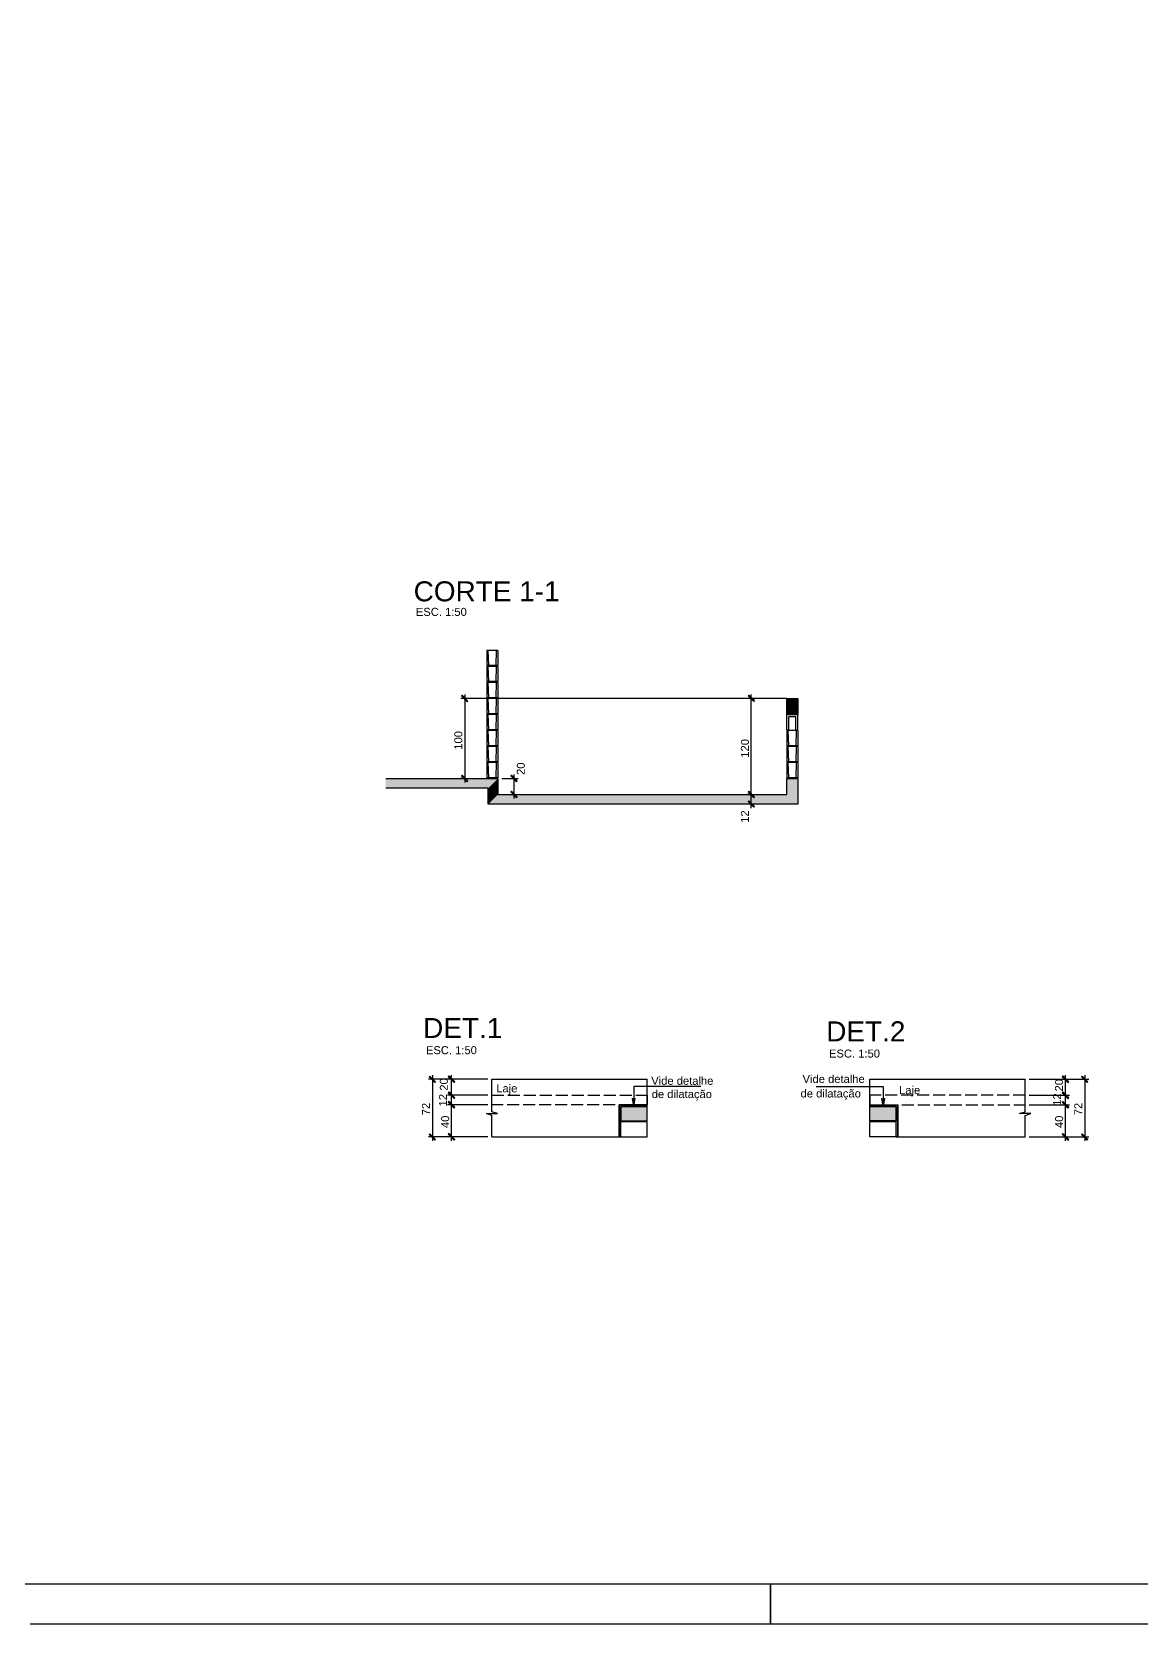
# Model space of a CAD drawing. Extents: x 0 to 119, y 0 to 84.
# Drawn here: x 63.44 to 91.17, y 0 to 39.79 of the extents above; entities that cross this region are included whole.
import ezdxf

# ---------------------------------------------------------------- set-up
doc = ezdxf.new("R2010")
doc.units = 0
doc.header["$MEASUREMENT"] = 0
doc.linetypes.add('ESTILO_TQS_0005', pattern=[0.4, 0.3, -0.1])
for name, color, linetype in [('1', 1, 'CONTINUOUS'), ('11', 10, 'CONTINUOUS'), ('2', 2, 'CONTINUOUS'), ('4', 4, 'CONTINUOUS'), ('5', 5, 'CONTINUOUS'), ('7', 7, 'CONTINUOUS'), ('8', 8, 'CONTINUOUS')]:
    doc.layers.add(name, color=color, linetype=linetype)
doc.styles.add('TQS_ARIAL', font='arial.ttf')

msp = doc.modelspace()

# ---------------------------------------------------------------- linework, layer by layer
at = {"layer": '1', "linetype": 'Continuous'}
for p, q in [((74.989102, 23.131754), (74.159641, 23.131754)), ((74.259641, 23.231754), (74.259641, 21.031754)), ((82.309102, 23.131754), (75.089102, 23.131754)), ((81.424012, 20.631754), (81.424012, 23.231754)), ((81.42788, 23.131754), (81.524012, 23.131754)), ((74.188121, 21.131754), (74.159641, 21.131754)), ((75.189102, 21.131754), (75.59508, 21.131754)), ((75.49508, 20.631754), (75.49508, 21.231754)), ((75.189102, 20.731754), (75.59508, 20.731754)), ((81.424012, 20.731754), (81.324012, 20.731754)), ((81.424012, 20.391754), (81.424012, 20.831754)), ((81.437054, 20.731754), (81.524012, 20.731754)), ((81.548305, 20.491754), (81.324012, 20.491754)), ((74.840832, 13.616866), (73.351386, 13.616866)), ((73.451386, 13.716866), (73.451386, 12.076866)), ((74.840832, 13.616866), (73.830869, 13.616866)), ((73.930869, 13.116866), (73.930869, 13.716866)), ((74.940832, 13.616866), (74.940832, 13.616866)), ((74.940832, 12.896866), (74.940832, 13.616866)), ((88.268248, 13.616866), (88.268248, 13.616866)), ((88.268248, 12.896866), (88.268248, 13.616866)), ((88.368248, 13.616866), (89.857694, 13.616866)), ((88.368248, 13.616866), (89.378211, 13.616866)), ((89.278211, 13.116866), (89.278211, 13.716866)), ((89.757694, 13.716866), (89.757694, 12.076866)), ((74.840832, 13.216866), (73.830869, 13.216866)), ((74.840832, 13.216866), (73.830869, 13.216866)), ((73.930869, 12.876866), (73.930869, 13.316866)), ((88.368248, 13.216866), (89.378211, 13.216866)), ((88.368248, 13.216866), (89.378211, 13.216866)), ((89.278211, 12.876866), (89.278211, 13.316866)), ((74.840832, 12.976866), (73.830869, 12.976866)), ((74.840832, 12.976866), (73.830869, 12.976866)), ((73.930869, 12.076866), (73.930869, 13.076866)), ((88.368248, 12.976866), (89.378211, 12.976866)), ((88.368248, 12.976866), (89.378211, 12.976866)), ((89.278211, 12.076866), (89.278211, 13.076866)), ((74.940832, 12.176866), (74.940832, 12.617762)), ((88.268248, 12.176866), (88.268248, 12.617762)), ((74.840832, 12.176866), (73.351386, 12.176866)), ((74.840832, 12.176866), (73.830869, 12.176866)), ((88.368248, 12.176866), (89.378211, 12.176866)), ((88.368248, 12.176866), (89.857694, 12.176866))]:
    msp.add_line(p, q, dxfattribs=at)
for points in [[(63.400062, 84.099942), (81.900062, 84.099942), (81.900062, 83.099942), (81.900062, 84.099942), (100.400062, 84.099942), (100.400062, 83.099942), (100.400062, 84.099942), (118.900062, 84.099942), (118.900062, 59.399942), (117.900062, 59.399942), (118.900062, 59.399942), (118.900062, 29.699942), (117.900062, 29.699942), (118.900062, 29.699942), (118.900062, -0.000058), (100.400062, -0.000058), (100.400062, 0.999942), (100.400062, -0.000058), (81.900062, -0.000058), (81.900062, 0.999942), (81.900062, -0.000058), (63.400062, -0.000058)], [(74.180081, 23.193637), (74.322986, 23.050731), (74.340664, 23.068409), (74.197758, 23.211314), (74.180081, 23.193637)], [(81.503573, 23.069871), (81.360667, 23.212777), (81.342989, 23.195099), (81.485895, 23.052193), (81.503573, 23.069871)], [(74.180081, 21.193637), (74.322986, 21.050731), (74.340664, 21.068409), (74.197758, 21.211314), (74.180081, 21.193637)], [(75.57464, 21.069871), (75.431735, 21.212777), (75.414057, 21.195099), (75.556963, 21.052193), (75.57464, 21.069871)], [(75.57464, 20.669871), (75.431735, 20.812777), (75.414057, 20.795099), (75.556963, 20.652193), (75.57464, 20.669871)], [(81.503573, 20.669871), (81.360667, 20.812777), (81.342989, 20.795099), (81.485895, 20.652193), (81.503573, 20.669871)], [(81.503573, 20.669871), (81.360667, 20.812777), (81.342989, 20.795099), (81.485895, 20.652193), (81.503573, 20.669871)], [(81.503573, 20.429871), (81.360667, 20.572777), (81.342989, 20.555099), (81.485895, 20.412193), (81.503573, 20.429871)], [(73.371825, 13.678749), (73.514731, 13.535844), (73.532408, 13.553522), (73.389503, 13.696427), (73.371825, 13.678749)], [(74.01043, 13.554984), (73.867524, 13.697889), (73.849847, 13.680211), (73.992752, 13.537306), (74.01043, 13.554984)], [(89.357771, 13.554984), (89.214866, 13.697889), (89.197188, 13.680211), (89.340093, 13.537306), (89.357771, 13.554984)], [(89.678134, 13.678749), (89.821039, 13.535844), (89.838717, 13.553522), (89.695811, 13.696427), (89.678134, 13.678749)], [(74.01043, 13.154984), (73.867524, 13.297889), (73.849847, 13.280211), (73.992752, 13.137306), (74.01043, 13.154984)], [(74.01043, 13.154984), (73.867524, 13.297889), (73.849847, 13.280211), (73.992752, 13.137306), (74.01043, 13.154984)], [(80.165352, 13.437687), (78.490579, 13.437687), (78.490579, 12.936554), (78.457947, 13.144416), (78.490579, 12.936554), (78.52321, 13.144416)], [(83.043728, 13.437687), (84.718501, 13.437687), (84.718501, 12.936554), (84.751133, 13.144416), (84.718501, 12.936554), (84.68587, 13.144416)], [(89.357771, 13.154984), (89.214866, 13.297889), (89.197188, 13.280211), (89.340093, 13.137306), (89.357771, 13.154984)], [(89.357771, 13.154984), (89.214866, 13.297889), (89.197188, 13.280211), (89.340093, 13.137306), (89.357771, 13.154984)], [(74.01043, 12.914984), (73.867524, 13.057889), (73.849847, 13.040211), (73.992752, 12.897306), (74.01043, 12.914984)], [(74.01043, 12.914984), (73.867524, 13.057889), (73.849847, 13.040211), (73.992752, 12.897306), (74.01043, 12.914984)], [(74.940832, 12.617762), (74.940832, 12.710797), (74.801279, 12.757314), (75.080384, 12.757314), (74.940832, 12.803832), (74.940832, 12.896866)], [(88.268248, 12.617762), (88.268248, 12.710797), (88.4078, 12.757314), (88.128696, 12.757314), (88.268248, 12.803832), (88.268248, 12.896866)], [(89.357771, 12.914984), (89.214866, 13.057889), (89.197188, 13.040211), (89.340093, 12.897306), (89.357771, 12.914984)], [(89.357771, 12.914984), (89.214866, 13.057889), (89.197188, 13.040211), (89.340093, 12.897306), (89.357771, 12.914984)], [(73.371825, 12.238749), (73.514731, 12.095844), (73.532408, 12.113522), (73.389503, 12.256427), (73.371825, 12.238749)], [(74.01043, 12.114984), (73.867524, 12.257889), (73.849847, 12.240211), (73.992752, 12.097306), (74.01043, 12.114984)], [(89.357771, 12.114984), (89.214866, 12.257889), (89.197188, 12.240211), (89.340093, 12.097306), (89.357771, 12.114984)], [(89.678134, 12.238749), (89.821039, 12.095844), (89.838717, 12.113522), (89.695811, 12.256427), (89.678134, 12.238749)]]:
    msp.add_lwpolyline(points, dxfattribs=at)
at = {"layer": '1', "linetype": 'ESTILO_TQS_0005'}
for points in [[(78.822772, 12.976866), (74.940832, 12.976866), (74.940832, 13.216866), (78.822772, 13.216866), (78.822772, 12.976866)], [(84.386307, 12.976866), (88.268248, 12.976866), (88.268248, 13.216866), (84.386307, 13.216866), (84.386307, 12.976866)]]:
    msp.add_lwpolyline(points, dxfattribs=at)
at = {"layer": '1', "linetype": 'Continuous'}
for points in [[(74.180081, 23.193637), (74.340664, 23.068409), (74.197758, 23.211314)], [(74.180081, 23.193637), (74.197758, 23.211314), (74.180081, 23.193637)], [(74.180081, 23.193637), (74.322986, 23.050731), (74.340664, 23.068409)], [(81.503573, 23.069871), (81.360667, 23.212777), (81.342989, 23.195099)], [(81.503573, 23.069871), (81.342989, 23.195099), (81.485895, 23.052193)], [(81.503573, 23.069871), (81.485895, 23.052193), (81.503573, 23.069871)], [(74.180081, 21.193637), (74.340664, 21.068409), (74.197758, 21.211314)], [(74.180081, 21.193637), (74.197758, 21.211314), (74.180081, 21.193637)], [(74.180081, 21.193637), (74.322986, 21.050731), (74.340664, 21.068409)], [(75.57464, 21.069871), (75.431735, 21.212777), (75.414057, 21.195099)], [(75.57464, 21.069871), (75.414057, 21.195099), (75.556963, 21.052193)], [(75.57464, 20.669871), (75.431735, 20.812777), (75.414057, 20.795099)], [(75.57464, 20.669871), (75.414057, 20.795099), (75.556963, 20.652193)], [(75.57464, 21.069871), (75.556963, 21.052193), (75.57464, 21.069871)], [(81.503573, 20.669871), (81.360667, 20.812777), (81.342989, 20.795099)], [(81.503573, 20.669871), (81.360667, 20.812777), (81.342989, 20.795099)], [(81.503573, 20.669871), (81.342989, 20.795099), (81.485895, 20.652193)], [(81.503573, 20.669871), (81.342989, 20.795099), (81.485895, 20.652193)], [(75.57464, 20.669871), (75.556963, 20.652193), (75.57464, 20.669871)], [(81.503573, 20.429871), (81.360667, 20.572777), (81.342989, 20.555099)], [(81.503573, 20.429871), (81.342989, 20.555099), (81.485895, 20.412193)], [(81.503573, 20.669871), (81.485895, 20.652193), (81.503573, 20.669871)], [(81.503573, 20.669871), (81.485895, 20.652193), (81.503573, 20.669871)], [(81.503573, 20.429871), (81.485895, 20.412193), (81.503573, 20.429871)], [(73.371825, 13.678749), (73.532408, 13.553522), (73.389503, 13.696427)], [(73.371825, 13.678749), (73.389503, 13.696427), (73.371825, 13.678749)], [(73.371825, 13.678749), (73.514731, 13.535844), (73.532408, 13.553522)], [(74.01043, 13.554984), (73.867524, 13.697889), (73.849847, 13.680211)], [(74.01043, 13.554984), (73.849847, 13.680211), (73.992752, 13.537306)], [(74.01043, 13.554984), (73.992752, 13.537306), (74.01043, 13.554984)], [(89.357771, 13.554984), (89.214866, 13.697889), (89.197188, 13.680211)], [(89.357771, 13.554984), (89.197188, 13.680211), (89.340093, 13.537306)], [(89.357771, 13.554984), (89.340093, 13.537306), (89.357771, 13.554984)], [(89.678134, 13.678749), (89.838717, 13.553522), (89.695811, 13.696427)], [(89.678134, 13.678749), (89.695811, 13.696427), (89.678134, 13.678749)], [(89.678134, 13.678749), (89.821039, 13.535844), (89.838717, 13.553522)], [(74.01043, 13.154984), (73.867524, 13.297889), (73.849847, 13.280211)], [(74.01043, 13.154984), (73.867524, 13.297889), (73.849847, 13.280211)], [(74.01043, 13.154984), (73.849847, 13.280211), (73.992752, 13.137306)], [(74.01043, 13.154984), (73.849847, 13.280211), (73.992752, 13.137306)], [(74.01043, 13.154984), (73.992752, 13.137306), (74.01043, 13.154984)], [(74.01043, 13.154984), (73.992752, 13.137306), (74.01043, 13.154984)], [(89.357771, 13.154984), (89.214866, 13.297889), (89.197188, 13.280211)], [(89.357771, 13.154984), (89.214866, 13.297889), (89.197188, 13.280211)], [(89.357771, 13.154984), (89.197188, 13.280211), (89.340093, 13.137306)], [(89.357771, 13.154984), (89.197188, 13.280211), (89.340093, 13.137306)], [(89.357771, 13.154984), (89.340093, 13.137306), (89.357771, 13.154984)], [(89.357771, 13.154984), (89.340093, 13.137306), (89.357771, 13.154984)], [(74.01043, 12.914984), (73.867524, 13.057889), (73.849847, 13.040211)], [(74.01043, 12.914984), (73.867524, 13.057889), (73.849847, 13.040211)], [(74.01043, 12.914984), (73.849847, 13.040211), (73.992752, 12.897306)], [(74.01043, 12.914984), (73.849847, 13.040211), (73.992752, 12.897306)], [(74.01043, 12.914984), (73.992752, 12.897306), (74.01043, 12.914984)], [(74.01043, 12.914984), (73.992752, 12.897306), (74.01043, 12.914984)], [(89.357771, 12.914984), (89.214866, 13.057889), (89.197188, 13.040211)], [(89.357771, 12.914984), (89.214866, 13.057889), (89.197188, 13.040211)], [(89.357771, 12.914984), (89.197188, 13.040211), (89.340093, 12.897306)], [(89.357771, 12.914984), (89.197188, 13.040211), (89.340093, 12.897306)], [(89.357771, 12.914984), (89.340093, 12.897306), (89.357771, 12.914984)], [(89.357771, 12.914984), (89.340093, 12.897306), (89.357771, 12.914984)], [(73.371825, 12.238749), (73.532408, 12.113522), (73.389503, 12.256427)], [(73.371825, 12.238749), (73.389503, 12.256427), (73.371825, 12.238749)], [(73.371825, 12.238749), (73.514731, 12.095844), (73.532408, 12.113522)], [(74.01043, 12.114984), (73.867524, 12.257889), (73.849847, 12.240211)], [(74.01043, 12.114984), (73.849847, 12.240211), (73.992752, 12.097306)], [(74.01043, 12.114984), (73.992752, 12.097306), (74.01043, 12.114984)], [(89.357771, 12.114984), (89.214866, 12.257889), (89.197188, 12.240211)], [(89.357771, 12.114984), (89.197188, 12.240211), (89.340093, 12.097306)], [(89.357771, 12.114984), (89.340093, 12.097306), (89.357771, 12.114984)], [(89.678134, 12.238749), (89.838717, 12.113522), (89.695811, 12.256427)], [(89.678134, 12.238749), (89.695811, 12.256427), (89.678134, 12.238749)], [(89.678134, 12.238749), (89.821039, 12.095844), (89.838717, 12.113522)]]:
    msp.add_solid(points, dxfattribs=at)
at = {"layer": '11', "linetype": 'Continuous'}
for points in [[(78.122772, 12.176866), (78.162772, 12.176866), (78.162772, 12.936866), (78.822772, 12.936866), (78.822772, 12.976866), (78.122772, 12.976866), (78.122772, 12.176866)], [(85.086307, 12.176866), (85.046307, 12.176866), (85.046307, 12.936866), (84.386307, 12.936866), (84.386307, 12.976866), (85.086307, 12.976866), (85.086307, 12.176866)]]:
    msp.add_lwpolyline(points, dxfattribs=at)
for points in [[(78.122772, 12.176866), (78.162772, 12.176866), (78.122772, 12.976866)], [(78.162772, 12.176866), (78.162772, 12.936866), (78.122772, 12.976866)], [(78.122772, 12.976866), (78.162772, 12.936866), (78.822772, 12.976866)], [(78.162772, 12.936866), (78.822772, 12.936866), (78.822772, 12.976866)], [(85.086307, 12.976866), (85.046307, 12.936866), (84.386307, 12.936866)], [(85.086307, 12.976866), (84.386307, 12.936866), (84.386307, 12.976866)], [(85.086307, 12.976866), (85.086307, 12.176866), (85.046307, 12.176866)], [(85.086307, 12.976866), (85.046307, 12.176866), (85.046307, 12.936866)]]:
    msp.add_solid(points, dxfattribs=at)
at = {"layer": '2', "linetype": 'Continuous'}
for p, q in [((74.809102, 24.331754), (74.809102, 23.951754)), ((74.849102, 24.331754), (74.809102, 24.331754)), ((75.049102, 24.331754), (74.849102, 24.331754)), ((74.860617, 23.951754), (74.849102, 24.331754)), ((75.049102, 24.331754), (75.037587, 23.951754)), ((75.089102, 24.331754), (75.049102, 24.331754)), ((75.089102, 24.331754), (75.089102, 23.951754)), ((74.860617, 23.951754), (74.809102, 23.951754)), ((74.860617, 23.951754), (74.809102, 23.951754)), ((74.809102, 23.931754), (74.809102, 23.551754)), ((74.849102, 23.931754), (74.809102, 23.931754)), ((75.049102, 23.951754), (74.849102, 23.951754)), ((75.049102, 23.951754), (74.849102, 23.951754)), ((75.049102, 23.931754), (74.849102, 23.931754)), ((74.860617, 23.551754), (74.849102, 23.931754)), ((75.089102, 23.951754), (75.037587, 23.951754)), ((75.089102, 23.951754), (75.037587, 23.951754)), ((75.049102, 23.931754), (75.037587, 23.551754)), ((75.089102, 23.931754), (75.049102, 23.931754)), ((75.089102, 23.931754), (75.089102, 23.551754)), ((74.860617, 23.551754), (74.809102, 23.551754)), ((74.860617, 23.551754), (74.809102, 23.551754)), ((74.809102, 23.531754), (74.809102, 23.151754)), ((74.849102, 23.531754), (74.809102, 23.531754)), ((75.049102, 23.551754), (74.849102, 23.551754)), ((75.049102, 23.551754), (74.849102, 23.551754)), ((75.049102, 23.531754), (74.849102, 23.531754)), ((74.860617, 23.151754), (74.849102, 23.531754)), ((75.089102, 23.551754), (75.037587, 23.551754)), ((75.089102, 23.551754), (75.037587, 23.551754)), ((75.049102, 23.531754), (75.037587, 23.151754)), ((75.089102, 23.531754), (75.049102, 23.531754)), ((75.089102, 23.531754), (75.089102, 23.151754)), ((74.860617, 23.151754), (74.809102, 23.151754)), ((74.860617, 23.151754), (74.809102, 23.151754)), ((74.809102, 23.131754), (74.809102, 22.751754)), ((74.849102, 23.131754), (74.809102, 23.131754)), ((75.049102, 23.151754), (74.849102, 23.151754)), ((75.049102, 23.151754), (74.849102, 23.151754)), ((75.049102, 23.131754), (74.849102, 23.131754)), ((74.860617, 22.751754), (74.849102, 23.131754)), ((75.089102, 23.151754), (75.037587, 23.151754)), ((75.089102, 23.151754), (75.037587, 23.151754)), ((75.049102, 23.131754), (75.037587, 22.751754)), ((75.089102, 23.131754), (75.049102, 23.131754)), ((75.089102, 23.131754), (75.089102, 22.751754)), ((75.089102, 23.131754), (75.089102, 23.131754)), ((81.32788, 23.131754), (81.32788, 23.131754)), ((74.860617, 22.751754), (74.809102, 22.751754)), ((74.860617, 22.751754), (74.809102, 22.751754)), ((74.809102, 22.731754), (74.809102, 22.351754)), ((74.849102, 22.731754), (74.809102, 22.731754)), ((75.049102, 22.751754), (74.849102, 22.751754)), ((75.049102, 22.751754), (74.849102, 22.751754)), ((75.049102, 22.731754), (74.849102, 22.731754)), ((74.860617, 22.351754), (74.849102, 22.731754)), ((75.089102, 22.751754), (75.037587, 22.751754)), ((75.089102, 22.751754), (75.037587, 22.751754)), ((75.049102, 22.731754), (75.037587, 22.351754)), ((75.089102, 22.731754), (75.049102, 22.731754)), ((75.089102, 22.731754), (75.089102, 22.351754)), ((82.309102, 22.351754), (82.309102, 22.731754)), ((82.309102, 22.731754), (82.589102, 22.731754)), ((82.359102, 22.351754), (82.359102, 22.681754)), ((82.359102, 22.681754), (82.539102, 22.681754)), ((82.539102, 22.351754), (82.539102, 22.681754)), ((82.589102, 22.351754), (82.589102, 22.731754)), ((82.589102, 22.351754), (82.589102, 22.731754)), ((74.860617, 22.351754), (74.809102, 22.351754)), ((74.860617, 22.351754), (74.809102, 22.351754)), ((74.809102, 22.331754), (74.809102, 21.951754)), ((74.849102, 22.331754), (74.809102, 22.331754)), ((75.049102, 22.351754), (74.849102, 22.351754)), ((75.049102, 22.351754), (74.849102, 22.351754)), ((75.049102, 22.331754), (74.849102, 22.331754)), ((74.860617, 21.951754), (74.849102, 22.331754)), ((75.089102, 22.351754), (75.037587, 22.351754)), ((75.089102, 22.351754), (75.037587, 22.351754)), ((75.049102, 22.331754), (75.037587, 21.951754)), ((75.089102, 22.331754), (75.049102, 22.331754)), ((75.089102, 22.331754), (75.089102, 21.951754)), ((82.309102, 22.351754), (82.359102, 22.351754)), ((82.309102, 22.331754), (82.309102, 21.951754)), ((82.349102, 22.331754), (82.309102, 22.331754)), ((82.549102, 22.331754), (82.349102, 22.331754)), ((82.360617, 21.951754), (82.349102, 22.331754)), ((82.549102, 22.331754), (82.537587, 21.951754)), ((82.539102, 22.351754), (82.589102, 22.351754)), ((82.589102, 22.331754), (82.549102, 22.331754)), ((82.589102, 22.331754), (82.589102, 21.951754)), ((74.860617, 21.951754), (74.809102, 21.951754)), ((74.860617, 21.951754), (74.809102, 21.951754)), ((74.809102, 21.931754), (74.809102, 21.551754)), ((74.849102, 21.931754), (74.809102, 21.931754)), ((75.049102, 21.951754), (74.849102, 21.951754)), ((75.049102, 21.951754), (74.849102, 21.951754)), ((75.049102, 21.931754), (74.849102, 21.931754)), ((74.860617, 21.551754), (74.849102, 21.931754)), ((75.089102, 21.951754), (75.037587, 21.951754)), ((75.089102, 21.951754), (75.037587, 21.951754)), ((75.049102, 21.931754), (75.037587, 21.551754)), ((75.089102, 21.931754), (75.049102, 21.931754)), ((75.089102, 21.931754), (75.089102, 21.551754)), ((82.360617, 21.951754), (82.309102, 21.951754)), ((82.360617, 21.951754), (82.309102, 21.951754)), ((82.309102, 21.931754), (82.309102, 21.551754)), ((82.349102, 21.931754), (82.309102, 21.931754)), ((82.549102, 21.951754), (82.349102, 21.951754)), ((82.549102, 21.951754), (82.349102, 21.951754)), ((82.549102, 21.931754), (82.349102, 21.931754)), ((82.360617, 21.551754), (82.349102, 21.931754)), ((82.589102, 21.951754), (82.537587, 21.951754)), ((82.589102, 21.951754), (82.537587, 21.951754)), ((82.549102, 21.931754), (82.537587, 21.551754)), ((82.589102, 21.931754), (82.549102, 21.931754)), ((82.589102, 21.931754), (82.589102, 21.551754)), ((74.860617, 21.551754), (74.809102, 21.551754)), ((74.860617, 21.551754), (74.809102, 21.551754)), ((74.809102, 21.531754), (74.809102, 21.151754)), ((74.849102, 21.531754), (74.809102, 21.531754)), ((75.049102, 21.551754), (74.849102, 21.551754)), ((75.049102, 21.551754), (74.849102, 21.551754)), ((75.049102, 21.531754), (74.849102, 21.531754)), ((74.860617, 21.151754), (74.849102, 21.531754)), ((75.089102, 21.551754), (75.037587, 21.551754)), ((75.089102, 21.551754), (75.037587, 21.551754)), ((75.049102, 21.531754), (75.037587, 21.151754)), ((75.089102, 21.531754), (75.049102, 21.531754)), ((75.089102, 21.531754), (75.089102, 21.151754)), ((82.360617, 21.551754), (82.309102, 21.551754)), ((82.360617, 21.551754), (82.309102, 21.551754)), ((82.309102, 21.531754), (82.309102, 21.151754)), ((82.349102, 21.531754), (82.309102, 21.531754)), ((82.549102, 21.551754), (82.349102, 21.551754)), ((82.549102, 21.551754), (82.349102, 21.551754)), ((82.549102, 21.531754), (82.349102, 21.531754)), ((82.360617, 21.151754), (82.349102, 21.531754)), ((82.589102, 21.551754), (82.537587, 21.551754)), ((82.589102, 21.551754), (82.537587, 21.551754)), ((82.549102, 21.531754), (82.537587, 21.151754)), ((82.589102, 21.531754), (82.549102, 21.531754)), ((82.589102, 21.531754), (82.589102, 21.151754)), ((74.288121, 21.131754), (74.288121, 21.131754)), ((74.860617, 21.151754), (74.809102, 21.151754)), ((74.860617, 21.151754), (74.809102, 21.151754)), ((75.049102, 21.151754), (74.849102, 21.151754)), ((75.049102, 21.151754), (74.849102, 21.151754)), ((75.089102, 21.151754), (75.037587, 21.151754)), ((75.089102, 21.151754), (75.037587, 21.151754)), ((75.089102, 21.131754), (75.089102, 21.131754)), ((82.360617, 21.151754), (82.309102, 21.151754)), ((82.360617, 21.151754), (82.309102, 21.151754)), ((82.549102, 21.151754), (82.349102, 21.151754)), ((82.549102, 21.151754), (82.349102, 21.151754)), ((82.589102, 21.151754), (82.537587, 21.151754)), ((82.589102, 21.151754), (82.537587, 21.151754)), ((75.089102, 20.731754), (75.089102, 20.731754)), ((81.337054, 20.731754), (81.337054, 20.731754)), ((81.524012, 20.731754), (81.524012, 20.731754)), ((81.648305, 20.491754), (81.648305, 20.491754)), ((74.940832, 13.616866), (78.822772, 13.616866)), ((74.940832, 13.616866), (74.940832, 13.616866)), ((74.940832, 13.616866), (74.940832, 13.616866)), ((78.822772, 13.616866), (78.822772, 13.616866)), ((78.822772, 12.576866), (78.822772, 13.616866)), ((84.386307, 13.616866), (88.268248, 13.616866)), ((84.386307, 13.616866), (84.386307, 13.616866)), ((84.386307, 12.576866), (84.386307, 13.616866)), ((88.268248, 13.616866), (88.268248, 13.616866)), ((88.268248, 13.616866), (88.268248, 13.616866)), ((74.940832, 13.216866), (74.940832, 13.216866)), ((74.940832, 13.216866), (74.940832, 13.216866)), ((88.268248, 13.216866), (88.268248, 13.216866)), ((88.268248, 13.216866), (88.268248, 13.216866)), ((74.940832, 12.976866), (74.940832, 12.976866)), ((74.940832, 12.976866), (74.940832, 12.976866)), ((78.122772, 12.196866), (78.122772, 12.976866)), ((78.122772, 12.976866), (78.822772, 12.976866)), ((78.162772, 12.576866), (78.162772, 12.936866)), ((84.386307, 12.976866), (85.086307, 12.976866)), ((85.046307, 12.576866), (85.046307, 12.936866)), ((85.086307, 12.196866), (85.086307, 12.976866)), ((88.268248, 12.976866), (88.268248, 12.976866)), ((88.268248, 12.976866), (88.268248, 12.976866)), ((78.162772, 12.556866), (78.822772, 12.556866)), ((78.162772, 12.176867), (78.162772, 12.556866)), ((84.386307, 12.556866), (85.046307, 12.556866)), ((85.046307, 12.176867), (85.046307, 12.556866)), ((74.940832, 12.176866), (78.162772, 12.176866)), ((74.940832, 12.176866), (74.940832, 12.176866)), ((74.940832, 12.176866), (74.940832, 12.176866)), ((78.122772, 12.176866), (78.122772, 12.196866)), ((85.046307, 12.176866), (88.268248, 12.176866)), ((85.086307, 12.176866), (85.086307, 12.196866)), ((88.268248, 12.176866), (88.268248, 12.176866)), ((88.268248, 12.176866), (88.268248, 12.176866))]:
    msp.add_line(p, q, dxfattribs=at)
for points in [[(78.162772, 12.576866), (78.822772, 12.576866), (78.822772, 12.936866), (78.162772, 12.936866)], [(85.046307, 12.576866), (84.386307, 12.576866), (84.386307, 12.936866), (85.046307, 12.936866)], [(78.162772, 12.176867), (78.822772, 12.176867), (78.822772, 12.556866), (78.162772, 12.556866)], [(85.046307, 12.176867), (84.386307, 12.176867), (84.386307, 12.556866), (85.046307, 12.556866)]]:
    msp.add_lwpolyline(points, dxfattribs=at)
at = {"layer": '4', "linetype": 'Continuous'}
for points in [[(82.309102, 22.731754), (82.309102, 23.131754), (82.589102, 23.131754), (82.589102, 22.731754), (82.309102, 22.731754)], [(72.283904, 21.131754), (75.089102, 21.131754), (75.089102, 20.731754), (82.309102, 20.731754)], [(82.309102, 20.731754), (82.309102, 21.131754), (82.589102, 21.131754), (82.589102, 20.731754), (82.589102, 20.491754), (74.849102, 20.491754), (74.849102, 20.891754), (72.283904, 20.891754)]]:
    msp.add_lwpolyline(points, dxfattribs=at)
at = {"layer": '7', "linetype": 'Continuous'}
msp.add_line((117.900062, 0.999942), (2.500062, 0.999942), dxfattribs=at)
at = {"layer": '8', "linetype": 'Continuous'}
for points in [[(82.309102, 23.131754), (82.589102, 23.131754), (82.589102, 22.731754), (82.309102, 22.731754), (82.309102, 23.131754)], [(78.822772, 12.936866), (78.162772, 12.936866), (78.162772, 12.576866), (78.822772, 12.576866), (78.822772, 12.936866)], [(84.386307, 12.936866), (85.046307, 12.936866), (85.046307, 12.576866), (84.386307, 12.576866), (84.386307, 12.936866)]]:
    msp.add_lwpolyline(points, dxfattribs=at)
for points in [[(82.309102, 23.131754), (82.589102, 23.131754), (82.589102, 22.731754)], [(82.309102, 23.131754), (82.589102, 22.731754), (82.309102, 22.731754)], [(82.309102, 23.131754), (82.309102, 22.731754), (82.309102, 23.131754)], [(74.849102, 20.891754), (75.089102, 21.131754), (72.283904, 21.131754)], [(74.849102, 20.891754), (72.283904, 21.131754), (72.283904, 20.891754)], [(74.849102, 20.891754), (75.089102, 20.731754), (75.089102, 21.131754)], [(82.589102, 20.491754), (82.589102, 21.131754), (82.309102, 21.131754)], [(82.589102, 20.491754), (82.309102, 21.131754), (82.309102, 20.731754)], [(74.849102, 20.891754), (74.849102, 20.491754), (75.089102, 20.731754)], [(82.589102, 20.491754), (75.089102, 20.731754), (74.849102, 20.491754)], [(82.589102, 20.491754), (82.309102, 20.731754), (75.089102, 20.731754)], [(78.822772, 12.936866), (78.162772, 12.936866), (78.162772, 12.576866)], [(78.822772, 12.936866), (78.162772, 12.576866), (78.822772, 12.576866)], [(78.822772, 12.936866), (78.822772, 12.576866), (78.822772, 12.936866)], [(84.386307, 12.936866), (85.046307, 12.936866), (85.046307, 12.576866)], [(84.386307, 12.936866), (85.046307, 12.576866), (84.386307, 12.576866)], [(84.386307, 12.936866), (84.386307, 12.576866), (84.386307, 12.936866)]]:
    msp.add_solid(points, dxfattribs=at)

# ---------------------------------------------------------------- texts
at = {"layer": '2', "linetype": 'Continuous', "style": 'TQS_ARIAL'}
for s, p in [('ESC. 1:50', (73.038372, 25.196119)), ('ESC. 1:50', (73.290282, 14.24281)), ('ESC. 1:50', (83.366742, 14.158297)), ('Vide detalhe', (78.922503, 13.477479)), ('Vide detalhe', (82.705364, 13.522967)), ('Laje', (75.048513, 13.28934)), ('de dilatação', (78.934011, 13.14621)), ('de dilatação', (82.655948, 13.161373)), ('Laje', (85.117487, 13.245481))]:
    msp.add_text(s, height=0.2, dxfattribs=at).set_placement(p)
for s, p in [('100', (74.199641, 21.851754)), ('120', (81.364012, 21.651754)), ('20', (75.761529, 21.221092)), ('12', (81.364012, 20.025087)), ('20', (73.837548, 13.331133)), ('20', (89.214978, 13.311299)), ('12', (73.815288, 12.938469)), ('12', (89.167176, 12.953844)), ('72', (73.391386, 12.716866)), ('72', (89.697694, 12.716866)), ('40', (73.870869, 12.396866)), ('40', (89.218211, 12.396866))]:
    msp.add_text(s, height=0.2, rotation=90, dxfattribs=at).set_placement(p)
at = {"layer": '5', "linetype": 'Continuous', "style": 'TQS_ARIAL'}
for s, p in [('CORTE 1-1', (72.983023, 25.558998)), ('DET.1', (73.219701, 14.647079)), ('DET.2', (83.29616, 14.562567))]:
    msp.add_text(s, height=0.5, dxfattribs=at).set_placement(p)

doc.saveas('drawing.dxf')
